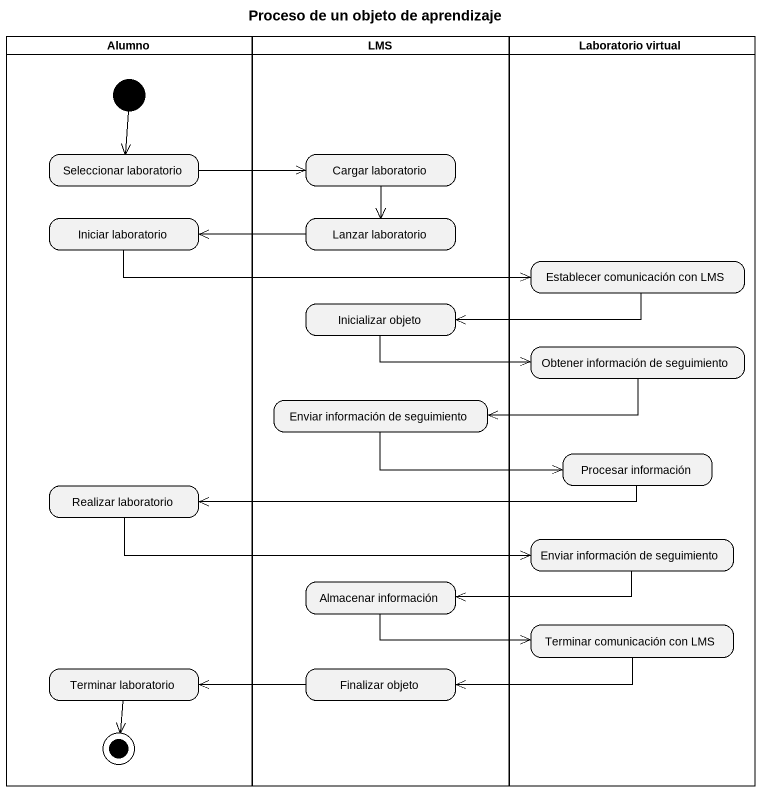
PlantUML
@startuml
title Proceso de un objeto de aprendizaje
hide empty description
state Alumno <<partition>> {
  state "Seleccionar laboratorio" as Seleccionar_laboratorio
  state "Iniciar laboratorio" as Iniciar_laboratorio
  state "Realizar laboratorio" as Realizar_laboratorio
  state "Terminar laboratorio" as Terminar_laboratorio
  [*] --> Seleccionar_laboratorio
  Terminar_laboratorio --> [*]
}
state LMS <<partition>> {
  state "Cargar laboratorio" as Cargar_laboratorio
  state "Lanzar laboratorio" as Lanzar_laboratorio
  state "Inicializar objeto" as Inicializar_objeto
  state "Enviar información de seguimiento" as Enviar_información_de
  state "Almacenar información" as Almacenar_información
  state "Finalizar objeto" as Finalizar_objeto
}
state "Laboratorio virtual" as Laboratorio_virtual <<partition>> {
  state "Establecer comunicación con LMS" as Establecer_comunicación_con
  state "Obtener información de seguimiento" as Obtener_información_de
  state "Procesar información" as Procesar_información
  state "Enviar información de seguimiento" as Enviar_información_de_2
  state "Terminar comunicación con LMS" as Terminar_comunicación_con
}
Seleccionar_laboratorio -right-> Cargar_laboratorio
Cargar_laboratorio --> Lanzar_laboratorio
Iniciar_laboratorio -right-> Establecer_comunicación_con
Lanzar_laboratorio -left-> Iniciar_laboratorio
Establecer_comunicación_con -left-> Inicializar_objeto
Inicializar_objeto -right-> Obtener_información_de
Obtener_información_de -left-> Enviar_información_de
Enviar_información_de -right-> Procesar_información
Procesar_información -left-> Realizar_laboratorio
Realizar_laboratorio -right-> Enviar_información_de_2
Enviar_información_de_2 -left-> Almacenar_información
Almacenar_información -right-> Terminar_comunicación_con
Terminar_comunicación_con -left-> Finalizar_objeto
Finalizar_objeto -left-> Terminar_laboratorio
@enduml
